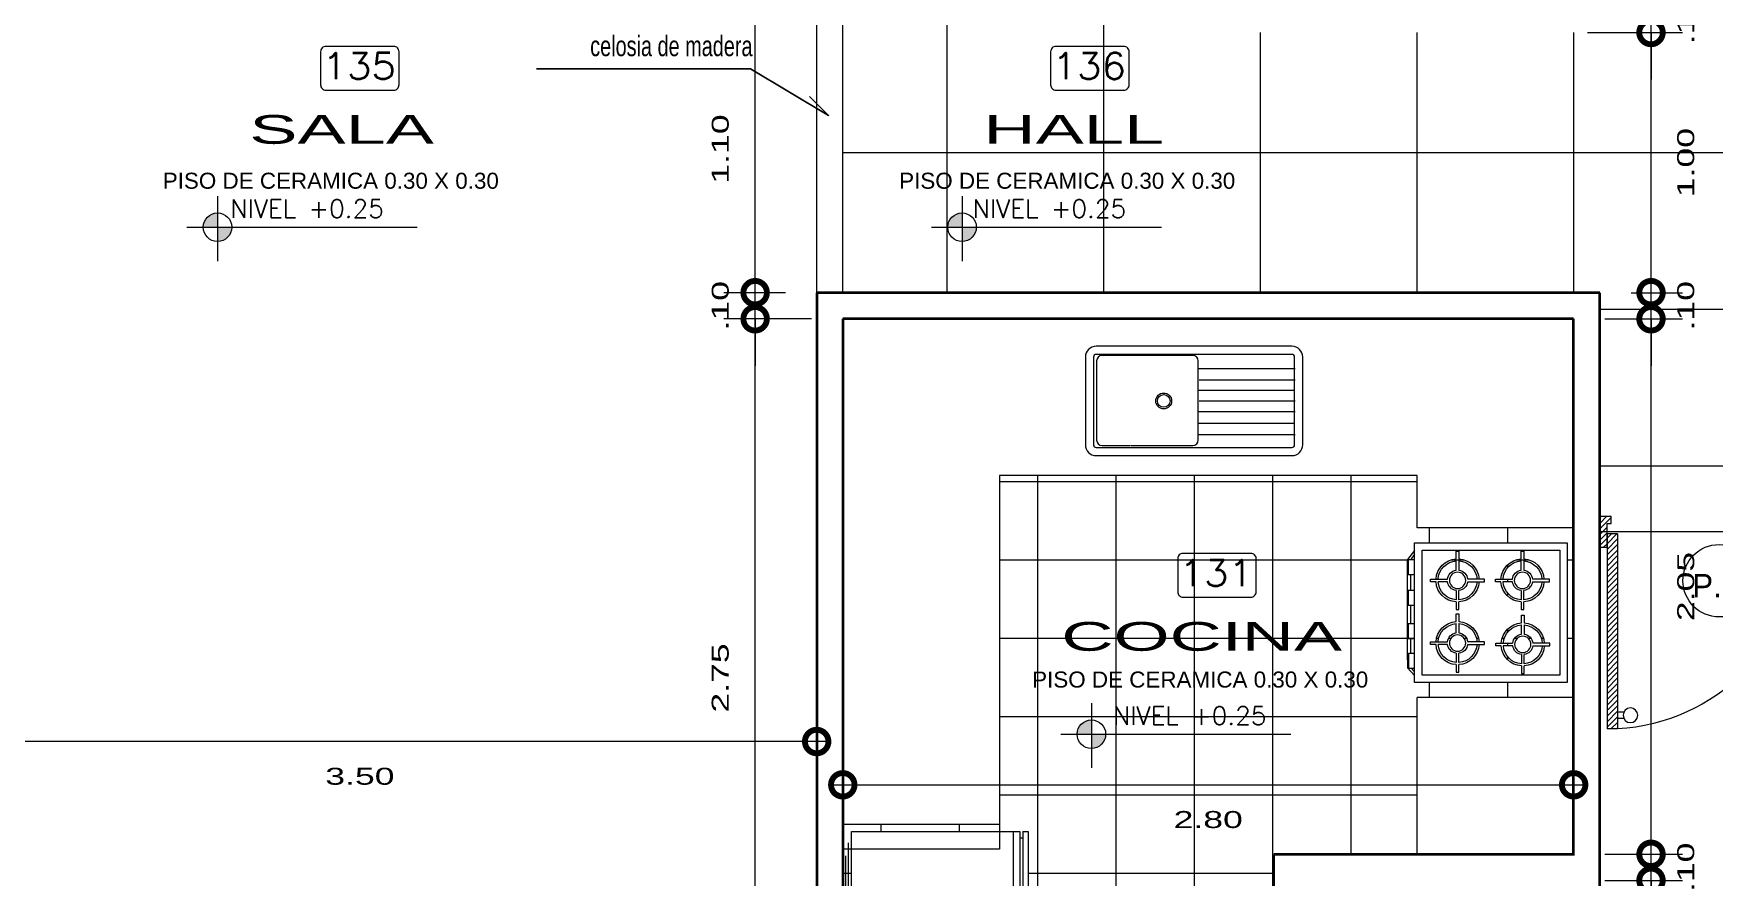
# Model space of a CAD drawing. Header units: inches. Extents: x 155.3 to 248.5, y 20.6 to 88.6.
# Drawn here: x 178.31 to 184.75, y 67.78 to 71.01 of the extents above; entities that cross this region are included whole.
import ezdxf
from ezdxf.enums import TextEntityAlignment as Align

# ---------------------------------------------------------------- set-up
doc = ezdxf.new("R2010")
doc.units = ezdxf.units.IN
doc.header["$MEASUREMENT"] = 0
doc.linetypes.add('CONTINUA', pattern=[0])
for name, color, linetype in [('COTAS', 252, 'Continuous'), ('MOBILIARIO', 252, 'Continuous'), ('MURO', 7, 'Continuous'), ('PUERTAS', 23, 'Continuous'), ('TEXTOS PLANTA', 7, 'Continuous'), ('TEXTURAS', 251, 'Continuous')]:
    doc.layers.add(name, color=color, linetype=linetype)
doc.styles.add('Celso', font='swissel.ttf', dxfattribs={"width": 1.5})
doc.styles.add('ROMANS', font='romans', dxfattribs={"width": 1.1, "height": 1})
doc.styles.get("Standard").update_dxf_attribs({"font": 'arial.ttf'})
doc.dimstyles.new('PLANTA 1-50', dxfattribs={"dimtxt": 0.065, "dimasz": 0.18, "dimexe": 0.12, "dimexo": 0.12, "dimgap": 0.1, "dimtad": 2, "dimzin": 4, "dimdsep": 46, "dimtxsty": 'Celso', "dimblk": 'DOTSMALL', "dimcen": 0.065, "dimdle": 0.05, "dimclrd": 14, "dimclre": 251, "dimclrt": 256, "dimaunit": 1, "dimadec": 4, "dimazin": 1, "dimtfac": 1, "dimtix": 1, "dimtmove": 0, "dimatfit": 3, "dimldrblk": 'DOTSMALL', "dimfxl": 1, "dimlwd": 9, "dimlwe": 9, "dimarcsym": 0})
pattern_1 = [(315, (-96.529859, 5.184583), (-0.013258252, -0.013258252), [])]

# ---------------------------------------------------------------- blocks, each defined once
blk = doc.blocks.new('A$C17647B33')
at = {"color": 252, "lineweight": 0}
for p, q in [((0.0271, 0.535), (0.0271, 0)), ((0.6112, 0.535), (0.0271, 0.535)), ((0.6112, 0), (0.6112, 0.535)), ((0.0271, 0.5083), (0, 0.4783)), ((0, 0.4483), (0, 0.4783)), ((0.0034, 0.4803), (0.0271, 0.4803)), ((0.0034, 0.4241), (0.0034, 0.4803)), ((0.0034, 0.4803), (0.0271, 0.4803)), ((0.0034, 0.4241), (0.0034, 0.4803)), ((0.0271, 0.4945), (0.0143, 0.4803)), ((0.0271, 0.4803), (0.0271, 0.4241)), ((0.0271, 0.4803), (0.0271, 0.4241)), ((0.5829, 0.5067), (0.0554, 0.5067)), ((0.0554, 0.5067), (0.0554, 0.0283)), ((0.1864, 0.4955), (0.1964, 0.4955)), ((0.1864, 0.4665), (0.1864, 0.4955)), ((0.1864, 0.4228), (0.1864, 0.4586)), ((0.1964, 0.4955), (0.1964, 0.4665)), ((0.1964, 0.4586), (0.1964, 0.4229)), ((0.4363, 0.5005), (0.4463, 0.5005)), ((0.4363, 0.4715), (0.4363, 0.5005)), ((0.4363, 0.4279), (0.4363, 0.4636)), ((0.4463, 0.5005), (0.4463, 0.4715)), ((0.4463, 0.4636), (0.4463, 0.4279)), ((0.5829, 0.0283), (0.5829, 0.5067)), ((0, 0.4483), (0, 0.0639)), ((0.0271, 0.4241), (0.0034, 0.4241)), ((0.0271, 0.4241), (0.0034, 0.4241)), ((0.012, 0.4241), (0.012, 0.3665)), ((0.0876, 0.3892), (0.0876, 0.3792)), ((0.109, 0.3892), (0.0876, 0.3892)), ((0.1526, 0.3892), (0.1168, 0.3892)), ((0.2302, 0.3892), (0.266, 0.3892)), ((0.2661, 0.3892), (0.2951, 0.3892)), ((0.2951, 0.3892), (0.2951, 0.3792)), ((0.3376, 0.3942), (0.3376, 0.3842)), ((0.3589, 0.3942), (0.3376, 0.3942)), ((0.4026, 0.3942), (0.3667, 0.3942)), ((0.4802, 0.3942), (0.5159, 0.3942)), ((0.5161, 0.3942), (0.5451, 0.3942)), ((0.5451, 0.3942), (0.5451, 0.3842)), ((0.0021, 0.3665), (0.0259, 0.3665)), ((0.0021, 0.3102), (0.0021, 0.3665)), ((0.0259, 0.3665), (0.0259, 0.3102)), ((0.0876, 0.3792), (0.1166, 0.3792)), ((0.1167, 0.3792), (0.1526, 0.3792)), ((0.1864, 0.3452), (0.1864, 0.3095)), ((0.1964, 0.3095), (0.1964, 0.3452)), ((0.266, 0.3792), (0.2303, 0.3792)), ((0.2951, 0.3792), (0.2661, 0.3792)), ((0.3376, 0.3842), (0.3666, 0.3842)), ((0.3667, 0.3842), (0.4025, 0.3842)), ((0.4363, 0.3502), (0.4363, 0.3145)), ((0.4463, 0.3145), (0.4463, 0.3502)), ((0.5159, 0.3842), (0.4802, 0.3842)), ((0.5451, 0.3842), (0.5161, 0.3842)), ((0.0259, 0.3102), (0.0021, 0.3102)), ((0.012, 0.3102), (0.012, 0.2389)), ((0.1864, 0.3016), (0.1864, 0.2726)), ((0.1864, 0.2726), (0.1964, 0.2726)), ((0.1964, 0.2726), (0.1964, 0.3015)), ((0.4363, 0.3066), (0.4363, 0.2776)), ((0.4363, 0.2776), (0.4463, 0.2776)), ((0.4463, 0.2776), (0.4463, 0.3066)), ((0.0021, 0.2389), (0.0259, 0.2389)), ((0.0021, 0.1827), (0.0021, 0.2389)), ((0.0259, 0.2389), (0.0259, 0.1827)), ((0.1864, 0.2553), (0.1964, 0.2553)), ((0.1864, 0.2264), (0.1864, 0.2553)), ((0.1864, 0.1827), (0.1864, 0.2184)), ((0.1964, 0.2553), (0.1964, 0.2264)), ((0.1964, 0.2184), (0.1964, 0.1827)), ((0.4351, 0.2553), (0.4451, 0.2553)), ((0.4351, 0.2264), (0.4351, 0.2553)), ((0.4351, 0.1827), (0.4351, 0.2184)), ((0.4451, 0.2553), (0.4451, 0.2264)), ((0.4451, 0.2184), (0.4451, 0.1827)), ((0.0259, 0.1827), (0.0021, 0.1827)), ((0.012, 0.1827), (0.012, 0.1214)), ((0.0876, 0.149), (0.0876, 0.139)), ((0.109, 0.149), (0.0876, 0.149)), ((0.0876, 0.139), (0.1166, 0.139)), ((0.1167, 0.139), (0.1526, 0.139)), ((0.1526, 0.149), (0.1168, 0.149)), ((0.2302, 0.149), (0.266, 0.149)), ((0.266, 0.139), (0.2303, 0.139)), ((0.2661, 0.149), (0.2951, 0.149)), ((0.2951, 0.139), (0.2661, 0.139)), ((0.2951, 0.149), (0.2951, 0.139)), ((0.3363, 0.149), (0.3363, 0.139)), ((0.3577, 0.149), (0.3363, 0.149)), ((0.3363, 0.139), (0.3653, 0.139)), ((0.4013, 0.149), (0.3655, 0.149)), ((0.3655, 0.139), (0.4013, 0.139)), ((0.4789, 0.149), (0.5147, 0.149)), ((0.5147, 0.139), (0.479, 0.139)), ((0.5148, 0.149), (0.5438, 0.149)), ((0.5438, 0.139), (0.5148, 0.139)), ((0.5438, 0.149), (0.5438, 0.139)), ((0.0021, 0.1214), (0.0259, 0.1214)), ((0.0021, 0.0651), (0.0021, 0.1214)), ((0.0259, 0.0651), (0.0021, 0.0651)), ((0.012, 0.0651), (0.012, 0.0634)), ((0.0259, 0.1214), (0.0259, 0.0651)), ((0.1864, 0.1051), (0.1864, 0.0693)), ((0.1964, 0.0693), (0.1964, 0.1051)), ((0.4351, 0.1051), (0.4351, 0.0693)), ((0.4451, 0.0693), (0.4451, 0.1051)), ((0.0271, 0.0289), (0, 0.0639)), ((0.0271, 0.0439), (0.012, 0.0634)), ((0.0271, 0), (0.6112, 0)), ((0.0554, 0.0283), (0.5829, 0.0283)), ((0.1864, 0.0614), (0.1864, 0.0324)), ((0.1864, 0.0324), (0.1964, 0.0324)), ((0.1964, 0.0324), (0.1964, 0.0614)), ((0.4351, 0.0614), (0.4351, 0.0324)), ((0.4351, 0.0324), (0.4451, 0.0324)), ((0.4451, 0.0324), (0.4451, 0.0614))]:
    blk.add_line(p, q, dxfattribs=at)
for centre in [(0.1914, 0.384), (0.4414, 0.389), (0.1914, 0.1439), (0.4401, 0.1439)]:
    blk.add_circle(centre, 0.0312, dxfattribs=at)
for centre, radius, start, end in [((0.1914, 0.384), 0.0826, 93.51155, 176.43548), ((0.1914, 0.384), 0.0747, 93.88436, 176.05702), ((0.1914, 0.384), 0.0826, 3.56452, 86.57438), ((0.1914, 0.384), 0.0747, 3.94298, 86.21071), ((0.4414, 0.389), 0.0826, 93.51155, 176.43548), ((0.4414, 0.389), 0.0747, 93.88436, 176.05702), ((0.4414, 0.389), 0.0826, 3.56452, 86.57438), ((0.4414, 0.389), 0.0747, 3.94298, 86.21071), ((0.1914, 0.384), 0.0391, 97.42811, 172.45932), ((0.1914, 0.384), 0.0391, 7.54068, 82.75442), ((0.4414, 0.389), 0.0391, 97.42811, 172.45932), ((0.4414, 0.389), 0.0391, 7.54068, 82.75442), ((0.1914, 0.384), 0.0826, 183.37265, 266.48845), ((0.1914, 0.384), 0.0747, 183.73068, 266.11564), ((0.1914, 0.384), 0.0391, 187.13309, 262.57189), ((0.1914, 0.384), 0.0391, 277.24558, 352.86691), ((0.1914, 0.384), 0.0747, 273.78929, 356.26932), ((0.1914, 0.384), 0.0826, 273.42562, 356.62735), ((0.4414, 0.389), 0.0826, 183.37265, 266.48845), ((0.4414, 0.389), 0.0747, 183.73068, 266.11564), ((0.4414, 0.389), 0.0391, 187.13309, 262.57189), ((0.4414, 0.389), 0.0747, 273.78929, 356.26932), ((0.4414, 0.389), 0.0391, 277.24558, 352.86691), ((0.4414, 0.389), 0.0826, 273.42562, 356.62735), ((0.1914, 0.1439), 0.0826, 93.51155, 176.43548), ((0.1914, 0.1439), 0.0747, 93.88436, 176.05702), ((0.1914, 0.1439), 0.0826, 3.56452, 86.57438), ((0.1914, 0.1439), 0.0747, 3.94298, 86.21071), ((0.4401, 0.1439), 0.0826, 93.51155, 176.43548), ((0.4401, 0.1439), 0.0747, 93.88436, 176.05702), ((0.4401, 0.1439), 0.0826, 3.56452, 86.57438), ((0.4401, 0.1439), 0.0747, 3.94298, 86.21071), ((0.1914, 0.1439), 0.0826, 183.37265, 266.48845), ((0.1914, 0.1439), 0.0747, 183.73068, 266.11564), ((0.1914, 0.1439), 0.0391, 97.42811, 172.45932), ((0.1914, 0.1439), 0.0391, 187.13309, 262.57189), ((0.1914, 0.1439), 0.0391, 7.54068, 82.75442), ((0.1914, 0.1439), 0.0747, 273.78929, 356.26932), ((0.1914, 0.1439), 0.0391, 277.24558, 352.86691), ((0.1914, 0.1439), 0.0826, 273.42562, 356.62735), ((0.4401, 0.1439), 0.0826, 183.37265, 266.48845), ((0.4401, 0.1439), 0.0747, 183.73068, 266.11564), ((0.4401, 0.1439), 0.0391, 97.42811, 172.45932), ((0.4401, 0.1439), 0.0391, 187.13309, 262.57189), ((0.4401, 0.1439), 0.0391, 7.54068, 82.75442), ((0.4401, 0.1439), 0.0747, 273.78929, 356.26932), ((0.4401, 0.1439), 0.0391, 277.24558, 352.86691), ((0.4401, 0.1439), 0.0826, 273.42562, 356.62735)]:
    blk.add_arc(centre, radius, start, end, dxfattribs=at)
blk = doc.blocks.new('A$C67106901')
at = {"color": 252, "lineweight": 0}
for p, q in [((0.0219, 0), (0.0219, 0.7874)), ((0.0219, 0.7874), (0.0419, 0.7874)), ((0.0419, 0), (0.0419, 0.7874)), ((0.0528, 0.7874), (0.6981, 0.7874)), ((0.0528, 0), (0.0528, 0.7874)), ((0.0791, 0), (0.0791, 0.7874)), ((0.6981, 0.7874), (0.6981, 0)), ((0, 0.7594), (0, 0.5799)), ((0.0219, 0.7594), (0, 0.7594)), ((0.0419, 0.7624), (0.0528, 0.7624)), ((0.7093, 0.7437), (0.7093, 0.0437)), ((0.7204, 0.6937), (0.7204, 0.0937)), ((0.0419, 0), (0.0219, 0)), ((0.0528, 0.025), (0.0419, 0.025)), ((0.6981, 0), (0.0528, 0))]:
    blk.add_line(p, q, dxfattribs=at)
blk = doc.blocks.new('A$C31FD5974')
at = {"color": 8, "linetype": 'ByBlock', "lineweight": 0}
for p, q in [((0.7914, 0.4186), (0.0416, 0.4186)), ((0.7914, 0.3873), (0.0416, 0.3873)), ((0, 0.3769), (0, 0.0416)), ((0.0312, 0.3769), (0.0312, 0.0416)), ((0.0433, 0.3623), (0.0433, 0.0594)), ((0.4119, 0.3831), (0.0641, 0.3831)), ((0.4327, 0.0594), (0.4327, 0.3623)), ((0.8033, 0.3316), (0.4327, 0.3316)), ((0.8018, 0.0416), (0.8018, 0.3769)), ((0.833, 0.0416), (0.833, 0.3769)), ((0.4355, 0.2897), (0.8033, 0.2897)), ((0.4327, 0.2511), (0.8006, 0.2511)), ((0.4355, 0.2093), (0.8033, 0.2093)), ((0.8033, 0.1674), (0.4327, 0.1674)), ((0.8006, 0.1224), (0.4327, 0.1224)), ((0.4327, 0.0805), (0.8033, 0.0805)), ((0.0416, 0.0312), (0.2813, 0.0312)), ((0.0641, 0.0386), (0.1731, 0.0386)), ((0.1758, 0.0386), (0.4119, 0.0386)), ((0.2813, 0.0312), (0.7914, 0.0312)), ((0.0416, 0), (0.2813, 0)), ((0.2813, 0), (0.7914, 0))]:
    blk.add_line(p, q, dxfattribs=at)
blk.add_circle((0.3002, 0.2093), 0.0304, dxfattribs=at)
at = {"color": 8, "lineweight": 0}
blk.add_circle((0.3002, 0.2093), 0.0244, dxfattribs=at)
at = {"color": 8, "linetype": 'ByBlock', "lineweight": 0}
for centre, radius, start, end in [((0.0416, 0.3769), 0.0416, 90, 180), ((0.0416, 0.3769), 0.0104, 90, 180), ((0.7914, 0.3769), 0.0416, 0, 90), ((0.7914, 0.3769), 0.0104, 360, 90), ((0.0641, 0.3623), 0.0208, 90, 180), ((0.4119, 0.3623), 0.0208, 0, 90), ((0.0416, 0.0416), 0.0416, 180, 270), ((0.0416, 0.0416), 0.0104, 180, 270), ((0.0641, 0.0594), 0.0208, 180, 270), ((0.4119, 0.0594), 0.0208, 270, 360), ((0.7914, 0.0416), 0.0416, 270, 0), ((0.7914, 0.0416), 0.0104, 270, 0)]:
    blk.add_arc(centre, radius, start, end, dxfattribs=at)
blk = doc.blocks.new('A$C2D8C4AFF')
at = {"lineweight": 0}
h = blk.add_hatch(dxfattribs=at)
h.set_pattern_fill('ANSI31', color=8, scale=0.15, angle=17, style=0)
h.set_pattern_definition(pattern_1)
h.paths.add_polyline_path([(0.035, 0.865), (0, 0.865), (0, 1.015), (0.055, 1.015), (0.055, 0.98), (0.035, 0.98)])
h = blk.add_hatch(dxfattribs=at)
h.set_pattern_fill('ANSI31', color=8, scale=0.15, angle=17, style=0)
h.set_pattern_definition(pattern_1)
h.paths.add_polyline_path([(1, 0.865), (0.965, 0.865), (0.965, 0.93), (0.965, 0.98), (0.945, 0.98), (0.945, 1.015), (1, 1.015)])
h = blk.add_hatch(dxfattribs=at)
h.set_pattern_fill('ANSI31', color=8, scale=0.15, angle=17, style=0)
h.set_pattern_definition(pattern_1)
h.paths.add_polyline_path([(0.965, 0), (0.915, 0), (0.915, 0.93), (0.965, 0.93)])
at = {"color": 32, "lineweight": 0}
for p, q in [((0, 0.865), (0, 1.015)), ((0.055, 1.015), (0, 1.015)), ((0.035, 0.865), (0.035, 0.98)), ((0.055, 0.98), (0.035, 0.98)), ((0.055, 0.98), (0.055, 1.015)), ((1, 1.015), (0.945, 1.015)), ((0.945, 0.98), (0.945, 1.015)), ((0.965, 0.98), (0.945, 0.98)), ((0.965, 0.865), (0.965, 0.98)), ((1, 0.865), (1, 1.015)), ((0.915, 0.93), (0.965, 0.93)), ((0.915, 0.93), (0.915, 0)), ((0.965, 0.93), (0.965, 0)), ((0, 0.865), (0.035, 0.865)), ((0.965, 0.865), (1, 0.865)), ((0.915, 0), (0.965, 0))]:
    blk.add_line(p, q, dxfattribs=at)
at = {"lineweight": 0}
for p, q in [((0.885, 0.08), (0.915, 0.08)), ((0.885, 0.05), (0.915, 0.05))]:
    blk.add_line(p, q, dxfattribs=at)
blk.add_circle((0.8534, 0.065), 0.035, dxfattribs=at)
blk.add_arc((0.9698, 0.9359), 0.9375, 184.33543, 266.64957, dxfattribs=at)
blk = doc.blocks.new('_DotSmall')
at = {"color": 0, "linetype": 'ByBlock', "lineweight": 0, "const_width": 0.5}
blk.add_lwpolyline([(-0.0625, 0, 1), (0.0625, 0, 1)], format="xyb", close=True, dxfattribs=at)
blk = doc.blocks.new('*D282')
at = {"layer": 'COTAS', "color": 14, "linetype": 'CONTINUA', "lineweight": 9, "transparency": 16777216}
blk.add_line((181.0726, 67.123), (181.0726, 69.973), dxfattribs=at)
at = {"layer": 'COTAS', "color": 251, "linetype": 'Continuous', "lineweight": 9, "transparency": 16777216}
blk.add_line((181.2884, 69.923), (180.9526, 69.923), dxfattribs=at)
at = {"layer": 'COTAS', "color": 251, "linetype": 'CONTINUA', "lineweight": 9, "transparency": 16777216}
blk.add_line((181.1884, 67.173), (180.9526, 67.173), dxfattribs=at)
at = {"layer": 'Defpoints', "color": 0, "lineweight": 0, "transparency": 16777216}
for p in [(181.0726, 69.923), (181.4084, 69.923), (181.3084, 67.173)]:
    blk.add_point(p, dxfattribs=at)
at = {"layer": 'COTAS', "color": 14, "lineweight": 9, "transparency": 16777216, "xscale": 0.18, "yscale": 0.18, "zscale": 0.18}
for p, rotation in [((181.0726, 69.923), 90), ((181.0726, 67.173), 270)]:
    blk.add_blockref('_DotSmall', p, dxfattribs=dict(at, rotation=rotation))
at = {"layer": 'COTAS', "lineweight": 0, "transparency": 16777216, "insert": (180.9392, 68.548), "char_height": 0.065, "attachment_point": 5, "rotation": 90, "style": 'Celso'}
blk.add_mtext('2.75', dxfattribs=at)
blk = doc.blocks.new('*D283')
at = {"layer": 'COTAS', "color": 14, "linetype": 'CONTINUA', "lineweight": 9, "transparency": 16777216}
for p, q in [((181.0726, 70.023), (181.0726, 70.203)), ((181.0726, 69.923), (181.0726, 70.023)), ((181.0726, 69.923), (181.0726, 69.743))]:
    blk.add_line(p, q, dxfattribs=at)
at = {"layer": 'COTAS', "color": 251, "linetype": 'Continuous', "lineweight": 9, "transparency": 16777216}
blk.add_line((181.1884, 70.023), (180.9526, 70.023), dxfattribs=at)
at = {"layer": 'COTAS', "color": 251, "linetype": 'CONTINUA', "lineweight": 9, "transparency": 16777216}
blk.add_line((181.2884, 69.923), (180.9526, 69.923), dxfattribs=at)
at = {"layer": 'Defpoints', "color": 0, "lineweight": 0, "transparency": 16777216}
for p in [(181.0726, 70.023), (181.3084, 70.023), (181.4084, 69.923)]:
    blk.add_point(p, dxfattribs=at)
at = {"layer": 'COTAS', "color": 14, "lineweight": 9, "transparency": 16777216, "xscale": 0.18, "yscale": 0.18, "zscale": 0.18}
for p, rotation in [((181.0726, 70.023), 270), ((181.0726, 69.923), 90)]:
    blk.add_blockref('_DotSmall', p, dxfattribs=dict(at, rotation=rotation))
at = {"layer": 'COTAS', "lineweight": 0, "transparency": 16777216, "insert": (180.9393, 69.973), "char_height": 0.065, "attachment_point": 5, "rotation": 90, "style": 'Celso'}
blk.add_mtext('.10', dxfattribs=at)
blk = doc.blocks.new('*D284')
at = {"layer": 'COTAS', "color": 14, "linetype": 'CONTINUA', "lineweight": 9, "transparency": 16777216}
blk.add_line((181.0726, 69.973), (181.0726, 71.173), dxfattribs=at)
at = {"layer": 'COTAS', "color": 251, "linetype": 'Continuous', "lineweight": 9, "transparency": 16777216}
blk.add_line((181.1884, 71.123), (180.9526, 71.123), dxfattribs=at)
at = {"layer": 'COTAS', "color": 251, "linetype": 'CONTINUA', "lineweight": 9, "transparency": 16777216}
blk.add_line((181.1884, 70.023), (180.9526, 70.023), dxfattribs=at)
at = {"layer": 'Defpoints', "color": 0, "lineweight": 0, "transparency": 16777216}
for p in [(181.0726, 71.123), (181.3084, 71.123), (181.3084, 70.023)]:
    blk.add_point(p, dxfattribs=at)
at = {"layer": 'COTAS', "color": 14, "lineweight": 9, "transparency": 16777216, "xscale": 0.18, "yscale": 0.18, "zscale": 0.18}
for p, rotation in [((181.0726, 71.123), 90), ((181.0726, 70.023), 270)]:
    blk.add_blockref('_DotSmall', p, dxfattribs=dict(at, rotation=rotation))
at = {"layer": 'COTAS', "lineweight": 0, "transparency": 16777216, "insert": (180.9393, 70.573), "char_height": 0.065, "attachment_point": 5, "rotation": 90, "style": 'Celso'}
blk.add_mtext('1.10', dxfattribs=at)
blk = doc.blocks.new('*D297')
at = {"layer": 'COTAS', "color": 251, "linetype": 'Continuous', "lineweight": 9, "transparency": 16777216}
blk.add_line((177.8084, 68.478), (177.8084, 68.1846), dxfattribs=at)
at = {"layer": 'COTAS', "color": 251, "linetype": 'CONTINUA', "lineweight": 9, "transparency": 16777216}
blk.add_line((181.3084, 68.478), (181.3084, 68.1846), dxfattribs=at)
at = {"layer": 'COTAS', "color": 14, "linetype": 'CONTINUA', "lineweight": 9, "transparency": 16777216}
blk.add_line((181.3584, 68.3046), (177.7584, 68.3046), dxfattribs=at)
at = {"layer": 'Defpoints', "color": 0, "lineweight": 0, "transparency": 16777216}
for p in [(177.8084, 68.598), (181.3084, 68.598), (177.8084, 68.3046)]:
    blk.add_point(p, dxfattribs=at)
at = {"layer": 'COTAS', "color": 14, "lineweight": 9, "transparency": 16777216, "xscale": 0.18, "yscale": 0.18, "zscale": 0.18, "rotation": 180}
blk.add_blockref('_DotSmall', (177.8084, 68.3046), dxfattribs=at)
at = {"layer": 'COTAS', "color": 14, "lineweight": 9, "transparency": 16777216, "xscale": 0.18, "yscale": 0.18, "zscale": 0.18}
blk.add_blockref('_DotSmall', (181.3084, 68.3046), dxfattribs=at)
at = {"layer": 'COTAS', "lineweight": 0, "transparency": 16777216, "insert": (179.5584, 68.1713), "char_height": 0.065, "attachment_point": 5, "style": 'Celso'}
blk.add_mtext('3.50', dxfattribs=at)
blk = doc.blocks.new('*D298')
at = {"layer": 'COTAS', "color": 251, "linetype": 'CONTINUA', "lineweight": 9, "transparency": 16777216}
blk.add_line((181.4084, 68.428), (181.4084, 68.019), dxfattribs=at)
at = {"layer": 'COTAS', "color": 251, "linetype": 'Continuous', "lineweight": 9, "transparency": 16777216}
blk.add_line((184.2084, 68.428), (184.2084, 68.019), dxfattribs=at)
at = {"layer": 'COTAS', "color": 14, "linetype": 'CONTINUA', "lineweight": 9, "transparency": 16777216}
blk.add_line((181.3584, 68.139), (184.2584, 68.139), dxfattribs=at)
at = {"layer": 'Defpoints', "color": 0, "lineweight": 0, "transparency": 16777216}
for p in [(181.4084, 68.548), (184.2084, 68.548), (184.2084, 68.139)]:
    blk.add_point(p, dxfattribs=at)
at = {"layer": 'COTAS', "color": 14, "lineweight": 9, "transparency": 16777216, "xscale": 0.18, "yscale": 0.18, "zscale": 0.18, "rotation": 180}
blk.add_blockref('_DotSmall', (181.4084, 68.139), dxfattribs=at)
at = {"layer": 'COTAS', "color": 14, "lineweight": 9, "transparency": 16777216, "xscale": 0.18, "yscale": 0.18, "zscale": 0.18}
blk.add_blockref('_DotSmall', (184.2084, 68.139), dxfattribs=at)
at = {"layer": 'COTAS', "lineweight": 0, "transparency": 16777216, "insert": (182.8084, 68.0056), "char_height": 0.065, "attachment_point": 5, "style": 'Celso'}
blk.add_mtext('2.80', dxfattribs=at)
blk = doc.blocks.new('*D330')
at = {"layer": 'COTAS', "color": 14, "linetype": 'CONTINUA', "lineweight": 9, "transparency": 16777216}
blk.add_line((184.5048, 67.1245), (184.5048, 67.823), dxfattribs=at)
at = {"layer": 'COTAS', "color": 251, "linetype": 'Continuous', "lineweight": 9, "transparency": 16777216}
blk.add_line((184.3284, 67.773), (184.6248, 67.773), dxfattribs=at)
at = {"layer": 'COTAS', "color": 251, "linetype": 'CONTINUA', "lineweight": 9, "transparency": 16777216}
blk.add_line((184.3284, 67.1745), (184.6248, 67.1745), dxfattribs=at)
at = {"layer": 'Defpoints', "color": 0, "lineweight": 0, "transparency": 16777216}
for p in [(184.2084, 67.773), (184.5048, 67.773), (184.2084, 67.1745)]:
    blk.add_point(p, dxfattribs=at)
at = {"layer": 'COTAS', "color": 14, "lineweight": 9, "transparency": 16777216, "xscale": 0.18, "yscale": 0.18, "zscale": 0.18}
for p, rotation in [((184.5048, 67.773), 90), ((184.5048, 67.1745), 270)]:
    blk.add_blockref('_DotSmall', p, dxfattribs=dict(at, rotation=rotation))
at = {"layer": 'COTAS', "lineweight": 0, "transparency": 16777216, "insert": (184.6381, 67.4737), "char_height": 0.065, "attachment_point": 5, "rotation": 90, "style": 'Celso'}
blk.add_mtext('.60', dxfattribs=at)
blk = doc.blocks.new('*D331')
at = {"layer": 'COTAS', "color": 14, "linetype": 'CONTINUA', "lineweight": 9, "transparency": 16777216}
for p, q in [((184.5048, 67.873), (184.5048, 68.053)), ((184.5048, 67.773), (184.5048, 67.873)), ((184.5048, 67.773), (184.5048, 67.593))]:
    blk.add_line(p, q, dxfattribs=at)
at = {"layer": 'COTAS', "color": 251, "linetype": 'Continuous', "lineweight": 9, "transparency": 16777216}
blk.add_line((184.3284, 67.873), (184.6248, 67.873), dxfattribs=at)
at = {"layer": 'COTAS', "color": 251, "linetype": 'CONTINUA', "lineweight": 9, "transparency": 16777216}
blk.add_line((184.3284, 67.773), (184.6248, 67.773), dxfattribs=at)
at = {"layer": 'Defpoints', "color": 0, "lineweight": 0, "transparency": 16777216}
for p in [(184.2084, 67.873), (184.5048, 67.873), (184.2084, 67.773)]:
    blk.add_point(p, dxfattribs=at)
at = {"layer": 'COTAS', "color": 14, "lineweight": 9, "transparency": 16777216, "xscale": 0.18, "yscale": 0.18, "zscale": 0.18}
for p, rotation in [((184.5048, 67.873), 270), ((184.5048, 67.773), 90)]:
    blk.add_blockref('_DotSmall', p, dxfattribs=dict(at, rotation=rotation))
at = {"layer": 'COTAS', "lineweight": 0, "transparency": 16777216, "insert": (184.6381, 67.823), "char_height": 0.065, "attachment_point": 5, "rotation": 90, "style": 'Celso'}
blk.add_mtext('.10', dxfattribs=at)
blk = doc.blocks.new('*D332')
at = {"layer": 'COTAS', "color": 14, "linetype": 'CONTINUA', "lineweight": 9, "transparency": 16777216}
blk.add_line((184.5048, 67.823), (184.5048, 69.973), dxfattribs=at)
at = {"layer": 'COTAS', "color": 251, "linetype": 'Continuous', "lineweight": 9, "transparency": 16777216}
blk.add_line((184.3284, 69.923), (184.6248, 69.923), dxfattribs=at)
at = {"layer": 'COTAS', "color": 251, "linetype": 'CONTINUA', "lineweight": 9, "transparency": 16777216}
blk.add_line((184.3284, 67.873), (184.6248, 67.873), dxfattribs=at)
at = {"layer": 'Defpoints', "color": 0, "lineweight": 0, "transparency": 16777216}
for p in [(184.2084, 69.923), (184.5048, 69.923), (184.2084, 67.873)]:
    blk.add_point(p, dxfattribs=at)
at = {"layer": 'COTAS', "color": 14, "lineweight": 9, "transparency": 16777216, "xscale": 0.18, "yscale": 0.18, "zscale": 0.18}
for p, rotation in [((184.5048, 69.923), 90), ((184.5048, 67.873), 270)]:
    blk.add_blockref('_DotSmall', p, dxfattribs=dict(at, rotation=rotation))
at = {"layer": 'COTAS', "lineweight": 0, "transparency": 16777216, "insert": (184.6382, 68.898), "char_height": 0.065, "attachment_point": 5, "rotation": 90, "style": 'Celso'}
blk.add_mtext('2.05', dxfattribs=at)
blk = doc.blocks.new('*D333')
at = {"layer": 'COTAS', "color": 14, "linetype": 'CONTINUA', "lineweight": 9, "transparency": 16777216}
for p, q in [((184.5048, 70.023), (184.5048, 70.203)), ((184.5048, 69.923), (184.5048, 70.023)), ((184.5048, 69.923), (184.5048, 69.743))]:
    blk.add_line(p, q, dxfattribs=at)
at = {"layer": 'COTAS', "color": 251, "linetype": 'Continuous', "lineweight": 9, "transparency": 16777216}
blk.add_line((184.4284, 70.023), (184.6248, 70.023), dxfattribs=at)
at = {"layer": 'COTAS', "color": 251, "linetype": 'CONTINUA', "lineweight": 9, "transparency": 16777216}
blk.add_line((184.3284, 69.923), (184.6248, 69.923), dxfattribs=at)
at = {"layer": 'Defpoints', "color": 0, "lineweight": 0, "transparency": 16777216}
for p in [(184.3084, 70.023), (184.5048, 70.023), (184.2084, 69.923)]:
    blk.add_point(p, dxfattribs=at)
at = {"layer": 'COTAS', "color": 14, "lineweight": 9, "transparency": 16777216, "xscale": 0.18, "yscale": 0.18, "zscale": 0.18}
for p, rotation in [((184.5048, 70.023), 270), ((184.5048, 69.923), 90)]:
    blk.add_blockref('_DotSmall', p, dxfattribs=dict(at, rotation=rotation))
at = {"layer": 'COTAS', "lineweight": 0, "transparency": 16777216, "insert": (184.6381, 69.973), "char_height": 0.065, "attachment_point": 5, "rotation": 90, "style": 'Celso'}
blk.add_mtext('.10', dxfattribs=at)
blk = doc.blocks.new('*D334')
at = {"layer": 'COTAS', "color": 14, "linetype": 'CONTINUA', "lineweight": 9, "transparency": 16777216}
blk.add_line((184.5048, 69.973), (184.5048, 71.0689), dxfattribs=at)
at = {"layer": 'COTAS', "color": 251, "linetype": 'Continuous', "lineweight": 9, "transparency": 16777216}
blk.add_line((184.2613, 71.0189), (184.6248, 71.0189), dxfattribs=at)
at = {"layer": 'COTAS', "color": 251, "linetype": 'CONTINUA', "lineweight": 9, "transparency": 16777216}
blk.add_line((184.4284, 70.023), (184.6248, 70.023), dxfattribs=at)
at = {"layer": 'Defpoints', "color": 0, "lineweight": 0, "transparency": 16777216}
for p in [(184.1413, 71.0189), (184.5048, 71.0189), (184.3084, 70.023)]:
    blk.add_point(p, dxfattribs=at)
at = {"layer": 'COTAS', "color": 14, "lineweight": 9, "transparency": 16777216, "xscale": 0.18, "yscale": 0.18, "zscale": 0.18}
for p, rotation in [((184.5048, 71.0189), 90), ((184.5048, 70.023), 270)]:
    blk.add_blockref('_DotSmall', p, dxfattribs=dict(at, rotation=rotation))
at = {"layer": 'COTAS', "lineweight": 0, "transparency": 16777216, "insert": (184.6381, 70.5209), "char_height": 0.065, "attachment_point": 5, "rotation": 90, "style": 'Celso'}
blk.add_mtext('1.00', dxfattribs=at)
blk = doc.blocks.new('*D335')
at = {"layer": 'COTAS', "color": 14, "linetype": 'CONTINUA', "lineweight": 9, "transparency": 16777216}
for p, q in [((184.5048, 71.1189), (184.5048, 71.2989)), ((184.5048, 71.0189), (184.5048, 71.1189)), ((184.5048, 71.0189), (184.5048, 70.8389))]:
    blk.add_line(p, q, dxfattribs=at)
at = {"layer": 'COTAS', "color": 251, "linetype": 'Continuous', "lineweight": 9, "transparency": 16777216}
blk.add_line((184.2684, 71.1189), (184.6248, 71.1189), dxfattribs=at)
at = {"layer": 'COTAS', "color": 251, "linetype": 'CONTINUA', "lineweight": 9, "transparency": 16777216}
blk.add_line((184.2613, 71.0189), (184.6248, 71.0189), dxfattribs=at)
at = {"layer": 'Defpoints', "color": 0, "lineweight": 0, "transparency": 16777216}
for p in [(184.1484, 71.1189), (184.5048, 71.1189), (184.1413, 71.0189)]:
    blk.add_point(p, dxfattribs=at)
at = {"layer": 'COTAS', "color": 14, "lineweight": 9, "transparency": 16777216, "xscale": 0.18, "yscale": 0.18, "zscale": 0.18}
for p, rotation in [((184.5048, 71.1189), 270), ((184.5048, 71.0189), 90)]:
    blk.add_blockref('_DotSmall', p, dxfattribs=dict(at, rotation=rotation))
at = {"layer": 'COTAS', "lineweight": 0, "transparency": 16777216, "insert": (184.6381, 71.0689), "char_height": 0.065, "attachment_point": 5, "rotation": 90, "style": 'Celso'}
blk.add_mtext('.10', dxfattribs=at)

msp = doc.modelspace()

# ---------------------------------------------------------------- hatches: boundary and pattern name
at = {"layer": 'TEXTOS PLANTA', "lineweight": 9}
h = msp.add_hatch(color=7, dxfattribs=at)
h.paths.add_polyline_path([(178.9584, 70.2736), (179.013, 70.2736), (179.013, 70.3282, 0.414214)])
h.paths.add_polyline_path([(179.013, 70.2736), (179.013, 70.2189, 0.414214), (179.0677, 70.2736)])
h = msp.add_hatch(color=7, dxfattribs=at)
h.paths.add_polyline_path([(181.8108, 70.2736), (181.8654, 70.2736), (181.8654, 70.3282, 0.414214)])
h.paths.add_polyline_path([(181.8654, 70.2736), (181.8654, 70.2189, 0.414214), (181.92, 70.2736)])
h = msp.add_hatch(color=7, dxfattribs=at)
h.paths.add_polyline_path([(182.3062, 68.3327), (182.3608, 68.3327), (182.3608, 68.3873, 0.414214)])
h.paths.add_polyline_path([(182.3608, 68.3327), (182.3608, 68.2781, 0.414214), (182.4155, 68.3327)])
at = {"layer": 'TEXTURAS', "lineweight": 0}
h = msp.add_hatch(dxfattribs=at)
h.set_pattern_fill('_USER', color=251, scale=0.6, angle=90, style=0, double=1, pattern_type=0)
h.set_pattern_definition([(90, (348.0085, -0.8402), (0.6, 4e-17), []), (7e-15, (348.0085, -0.8402), (7e-17, -0.6), [])])
h.paths.add_polyline_path([(181.4084, 71.123), (181.3084, 71.123), (181.3084, 72.0189), (181.4084, 72.0189), (181.4414, 72.0239), (181.4414, 72.0449), (181.4294, 72.0449), (181.4294, 72.0689), (181.9874, 72.0689), (181.9874, 72.0449), (181.9754, 72.0449), (181.9754, 72.0239), (182.0084, 72.0239), (182.0084, 72.0189), (182.9084, 72.0189), (182.9084, 71.0189), (184.5111, 71.0189), (184.5111, 71.0239), (184.5441, 71.0239), (184.5441, 71.0449), (184.5321, 71.0449), (184.5321, 71.0689), (185.0901, 71.0689), (185.0901, 71.0449), (185.0781, 71.0449), (185.0781, 71.0239), (185.1111, 71.0239), (185.1111, 69.9676), (185.1113, 69.9236), (185.1393, 69.9236), (185.1393, 69.9396), (185.1713, 69.9396), (185.1713, 69.1956), (185.1393, 69.1956), (185.1393, 69.2116), (185.1113, 69.2116), (185.1113, 69.1676), (185.0669, 69.1676), (185.0669, 69.1395), (185.083, 69.1395), (185.083, 69.1074), (184.3365, 69.1074), (184.3365, 69.1395), (184.3525, 69.1395), (184.3525, 69.1676), (184.3084, 69.1676), (184.3084, 70.023), (181.4084, 70.023)])
h = msp.add_hatch(dxfattribs=at)
h.set_pattern_fill('_USER', color=251, scale=0.3, angle=90, style=0, double=1, pattern_type=0)
h.set_pattern_definition([(90, (346.25563, 0), (0.3, 2e-17), []), (7e-15, (346.25563, 0), (4e-17, -0.3), [])])
edge = h.paths.add_edge_path()
edge.add_line((181.4084, 67.9867), (182.0084, 67.9867))
edge.add_line((182.0084, 67.9867), (182.0084, 69.323))
edge.add_line((182.0084, 69.323), (183.6084, 69.323))
edge.add_line((183.6084, 69.323), (183.6084, 69.123))
edge.add_line((183.6084, 69.123), (184.2084, 69.123))
edge.add_line((184.2084, 69.123), (184.2084, 68.473))
edge.add_line((184.2084, 68.473), (183.6084, 68.473))
edge.add_line((183.6084, 68.473), (183.6084, 67.873))
edge.add_line((183.6084, 67.873), (183.0597, 67.873))
edge.add_line((183.0597, 67.873), (183.0597, 66.373))
edge.add_line((183.0597, 66.373), (182.2084, 66.373))
edge.add_line((182.2084, 66.373), (182.2084, 66.323))
edge.add_line((182.2084, 66.323), (181.4084, 66.323))
edge.add_line((181.4084, 66.323), (181.4084, 66.373))
edge.add_line((181.4084, 66.373), (181.4184, 66.373))
edge.add_line((181.4184, 66.373), (181.4184, 66.4035))
edge.add_ellipse((181.3578, 67.1467), major_axis=(0.5274, 0.5274), ratio=1, start_angle=225.04668, end_angle=266.64957)
edge.add_line((181.8535, 66.5894), (181.8816, 66.6175))
edge.add_line((181.8816, 66.6175), (181.3584, 67.1407))
edge.add_line((181.3584, 67.1407), (181.3584, 67.1451))
edge.add_line((181.3584, 67.1451), (181.3902, 67.1451))
edge.add_line((181.3902, 67.1451), (181.3902, 67.1292))
edge.add_line((181.3902, 67.1292), (181.4184, 67.1292))
edge.add_line((181.4184, 67.1292), (181.4184, 67.173))
edge.add_line((181.4184, 67.173), (181.4084, 67.173))
edge.add_line((181.4084, 67.173), (181.4084, 67.9867))
h.paths.add_polyline_path([(182.1181, 67.9604), (182.0981, 67.9604), (182.0981, 67.9354), (182.0872, 67.9354), (182.0872, 67.9604), (181.4419, 67.9604), (181.4419, 67.173), (182.0872, 67.173), (182.0872, 67.198), (182.0981, 67.198), (182.0981, 67.173), (182.1181, 67.173)], flags=16)
h.paths.add_polyline_path([(183.5993, 68.5305), (184.1834, 68.5305), (184.1834, 69.0655), (183.5993, 69.0655), (183.5993, 69.0366), (183.5713, 69.0004), (183.5722, 69.0004), (183.5722, 68.6172), (183.5722, 68.5872), (183.5993, 68.5572)], flags=16)
h.paths.add_polyline_path([(183.5756, 68.5851), (183.5993, 68.5851), (183.5993, 68.6414), (183.5842, 68.6414), (183.5842, 68.6989), (183.5981, 68.6989), (183.5981, 68.7552), (183.5842, 68.7552), (183.5842, 68.8265), (183.5981, 68.8265), (183.5981, 68.8828), (183.5743, 68.8828), (183.5743, 68.8265), (183.5842, 68.8265), (183.5842, 68.7552), (183.5743, 68.7552), (183.5743, 68.6989), (183.5842, 68.6989), (183.5842, 68.6414), (183.5756, 68.6414)], flags=0)
h.paths.add_polyline_path([(183.5756, 68.5851), (183.5993, 68.5851), (183.5993, 68.6414), (183.5756, 68.6414)], flags=0)
h.paths.add_polyline_path([(183.6598, 68.6763), (183.6812, 68.6763, 0.378487), (183.7586, 68.599), (183.7586, 68.57), (183.7686, 68.57), (183.7686, 68.5989, 0.378915), (183.8461, 68.6763), (183.8673, 68.6763), (183.8673, 68.6863), (183.8461, 68.6863, 0.379873), (183.7686, 68.7639), (183.7686, 68.7929), (183.7586, 68.7929), (183.7586, 68.7639, 0.379444), (183.6811, 68.6863), (183.6598, 68.6863)], flags=0)
h.paths.add_polyline_path([(183.7586, 68.6069), (183.7586, 68.6426, -0.339606), (183.7248, 68.6763), (183.6891, 68.6763, 0.374744)], flags=0)
h.paths.add_polyline_path([(183.7248, 68.6863, -0.341591), (183.7586, 68.7203), (183.7586, 68.756, 0.3758), (183.6891, 68.6863)], flags=0)
h.paths.add_polyline_path([(183.7686, 68.6069, 0.375217), (183.8382, 68.6763), (183.8024, 68.6763, -0.340495), (183.7686, 68.6426)], flags=0)
h.paths.add_polyline_path([(183.7949, 68.6814, 1), (183.7324, 68.6814, 1)], flags=0)
h.paths.add_polyline_path([(183.7686, 68.7203, -0.342481), (183.8025, 68.6863), (183.8382, 68.6863, 0.376274), (183.7686, 68.756)], flags=0)
h.paths.add_polyline_path([(183.7586, 68.8391), (183.7586, 68.8101), (183.7686, 68.8101), (183.7686, 68.8391, 0.378915), (183.8461, 68.9164), (183.8673, 68.9164), (183.8673, 68.9264), (183.8461, 68.9264, 0.379873), (183.7686, 69.0041), (183.7686, 69.033), (183.7586, 69.033), (183.7586, 69.004, 0.379444), (183.6811, 68.9264), (183.6598, 68.9264), (183.6598, 68.9164), (183.6812, 68.9164, 0.378487)], flags=0)
h.paths.add_polyline_path([(183.7586, 68.847), (183.7586, 68.8828, -0.339606), (183.7248, 68.9164), (183.6891, 68.9164, 0.374744)], flags=0)
h.paths.add_polyline_path([(183.7248, 68.9264, -0.341591), (183.7586, 68.9604), (183.7586, 68.9961, 0.3758), (183.6891, 68.9264)], flags=0)
h.paths.add_polyline_path([(183.7686, 68.847, 0.375217), (183.8382, 68.9164), (183.8024, 68.9164, -0.340495), (183.7686, 68.8827)], flags=0)
h.paths.add_polyline_path([(183.9098, 68.6713), (183.9311, 68.6713, 0.378487), (184.0085, 68.594), (184.0085, 68.565), (184.0185, 68.565), (184.0185, 68.5939, 0.378915), (184.0961, 68.6713), (184.1173, 68.6713), (184.1173, 68.6813), (184.0961, 68.6813, 0.379873), (184.0185, 68.7589), (184.0185, 68.7879), (184.0085, 68.7879), (184.0085, 68.7589, 0.379444), (183.9311, 68.6813), (183.9098, 68.6813)], flags=0)
h.paths.add_polyline_path([(183.7949, 68.9216, 1), (183.7324, 68.9216, 1)], flags=0)
h.paths.add_polyline_path([(184.0085, 68.6019), (184.0085, 68.6376, -0.339606), (183.9748, 68.6713), (183.9391, 68.6713, 0.374744)], flags=0)
h.paths.add_polyline_path([(183.9748, 68.6813, -0.341591), (184.0085, 68.7152), (184.0085, 68.751, 0.3758), (183.939, 68.6813)], flags=0)
h.paths.add_polyline_path([(184.0185, 68.6019, 0.375217), (184.0881, 68.6713), (184.0524, 68.6713, -0.340495), (184.0185, 68.6376)], flags=0)
h.paths.add_polyline_path([(184.0448, 68.6764, 1), (183.9824, 68.6764, 1)], flags=0)
h.paths.add_polyline_path([(183.7686, 68.9604, -0.342481), (183.8025, 68.9264), (183.8382, 68.9264, 0.376274), (183.7686, 68.9961)], flags=0)
h.paths.add_polyline_path([(184.0185, 68.7153, -0.342481), (184.0524, 68.6813), (184.0881, 68.6813, 0.376274), (184.0185, 68.751)], flags=0)
h.paths.add_polyline_path([(183.9085, 68.9164), (183.9299, 68.9164, 0.378487), (184.0073, 68.8391), (184.0073, 68.8101), (184.0173, 68.8101), (184.0173, 68.8391, 0.378915), (184.0948, 68.9164), (184.116, 68.9164), (184.116, 68.9264), (184.0948, 68.9264, 0.379873), (184.0173, 69.0041), (184.0173, 69.033), (184.0073, 69.033), (184.0073, 69.004, 0.379444), (183.9299, 68.9264), (183.9085, 68.9264)], flags=0)
h.paths.add_polyline_path([(184.0073, 68.847), (184.0073, 68.8828, -0.339606), (183.9735, 68.9164), (183.9378, 68.9164, 0.374744)], flags=0)
h.paths.add_polyline_path([(183.9735, 68.9264, -0.341591), (184.0073, 68.9604), (184.0073, 68.9961, 0.3758), (183.9378, 68.9264)], flags=0)
h.paths.add_polyline_path([(184.0173, 68.847, 0.375217), (184.0869, 68.9164), (184.0512, 68.9164, -0.340495), (184.0173, 68.8827)], flags=0)
h.paths.add_polyline_path([(184.0436, 68.9216, 1), (183.9811, 68.9216, 1)], flags=0)
h.paths.add_polyline_path([(184.0173, 68.9604, -0.342481), (184.0512, 68.9264), (184.0869, 68.9264, 0.376274), (184.0173, 68.9961)], flags=0)
edge = h.paths.add_edge_path(flags=17)
edge.add_line((181.3584, 67.0782), (181.3615, 67.0814))
edge.add_line((181.3615, 67.0814), (181.8535, 66.5894))
edge.add_ellipse((181.3578, 67.1467), major_axis=(0.5274, 0.5274), ratio=1, start_angle=225.04668, end_angle=266.64957, ccw=False)
edge.add_line((181.3584, 66.4008), (181.3584, 67.0782))

# ---------------------------------------------------------------- linework, layer by layer
msp.add_lwpolyline([(181.2813, 70.7743), (181.3543, 70.7013), (181.0543, 70.8797), (180.2354, 70.8797)])
at = {"layer": 'MURO', "color": 7, "lineweight": 40}
for p, q in [((184.3084, 70.023), (181.3084, 70.023)), ((181.3084, 70.023), (181.3084, 67.173)), ((184.3084, 65.073), (184.3084, 70.023)), ((184.2084, 69.923), (181.4084, 69.923)), ((181.4084, 69.923), (181.4084, 67.173)), ((184.2084, 67.873), (184.2084, 69.923)), ((183.0597, 67.873), (184.2111, 67.873)), ((183.0597, 66.273), (183.0597, 67.8703))]:
    msp.add_line(p, q, dxfattribs=at)
at = {"layer": 'PUERTAS', "lineweight": 0}
for p, q in [((181.3084, 70.023), (181.3084, 71.123)), ((181.4084, 70.023), (181.4084, 71.123))]:
    msp.add_line(p, q, dxfattribs=at)
at = {"layer": 'TEXTOS PLANTA', "color": 7, "lineweight": 9}
for p, q in [((179.013, 70.3924), (179.013, 70.1442)), ((181.8654, 70.3924), (181.8654, 70.1442)), ((178.8959, 70.2736), (179.7773, 70.2736)), ((181.7482, 70.2736), (182.6296, 70.2736)), ((182.3608, 68.4515), (182.3608, 68.2034)), ((182.2437, 68.3327), (183.1251, 68.3327))]:
    msp.add_line(p, q, dxfattribs=at)
for points in [[(179.6884, 70.9656), (179.4278, 70.9656, 0.414214), (179.4078, 70.9456), (179.4078, 70.8182, 0.414214), (179.4278, 70.7982), (179.6884, 70.7982, 0.414214), (179.7084, 70.8182), (179.7084, 70.9456, 0.414214)], [(182.4853, 70.9656), (182.2247, 70.9656, 0.414214), (182.2047, 70.9456), (182.2047, 70.8182, 0.414214), (182.2247, 70.7982), (182.4853, 70.7982, 0.414214), (182.5053, 70.8182), (182.5053, 70.9456, 0.414214)], [(182.972, 69.0248), (182.7114, 69.0248, 0.414214), (182.6914, 69.0048), (182.6914, 68.8773, 0.414214), (182.7114, 68.8573), (182.972, 68.8573, 0.414214), (182.992, 68.8773), (182.992, 69.0048, 0.414214)]]:
    msp.add_lwpolyline(points, format="xyb", close=True, dxfattribs=at)
for centre in [(179.013, 70.2736), (181.8654, 70.2736), (182.3608, 68.3327)]:
    msp.add_circle(centre, 0.0546, dxfattribs=at)
at = {"layer": 'TEXTOS PLANTA', "lineweight": 0}
msp.add_circle((184.766, 68.9203), 0.1387, dxfattribs=at)
at = {"layer": 'TEXTURAS', "color": 251, "lineweight": 0}
for p, q in [((183.6084, 69.323), (182.0084, 69.323)), ((182.0084, 69.323), (182.0084, 67.893)), ((183.6084, 69.123), (183.6084, 69.323)), ((184.2084, 69.123), (183.6084, 69.123)), ((185.1111, 69.1074), (184.3084, 69.1074)), ((183.6084, 67.873), (183.6084, 68.473)), ((184.2084, 68.473), (183.6084, 68.473)), ((182.0084, 67.9867), (181.4084, 67.9867)), ((182.0084, 67.893), (181.4084, 67.893))]:
    msp.add_line(p, q, dxfattribs=at)

# ---------------------------------------------------------------- block references
at = {"layer": 'MOBILIARIO', "lineweight": 0}
msp.add_blockref('A$C31FD5974', (182.3377, 69.3992), dxfattribs=at)
at = {"layer": 'MOBILIARIO', "color": 252, "lineweight": 0, "xscale": -1, "rotation": 180}
msp.add_blockref('A$C17647B33', (183.5722, 69.0655), dxfattribs=at)
at = {"layer": 'MOBILIARIO', "color": 7, "linetype": 'Continuous', "lineweight": 0, "ltscale": 0.5, "rotation": 180}
msp.add_blockref('A$C67106901', (182.14, 67.9604), dxfattribs=at)
at = {"layer": 'PUERTAS', "lineweight": 0, "xscale": -0.80269837919511, "yscale": 0.80269837919511, "zscale": 0.80269837919511}
msp.add_blockref('A$C2D8C4AFF', (185.1111, 68.3528), dxfattribs=at)

# ---------------------------------------------------------------- texts
at = {"width": 0.7}
msp.add_text('celosia de madera', height=0.077838, dxfattribs=at).set_placement((180.4407, 70.9283))
at = {"layer": 'TEXTOS PLANTA', "color": 7, "lineweight": 9, "style": 'ROMANS', "width": 1.1}
for s, p in [('135', (179.5553, 70.8907)), ('136', (182.3522, 70.8907)), ('131', (182.8388, 68.9498))]:
    msp.add_text(s, height=0.1, dxfattribs=at).set_placement(p, align=Align.MIDDLE_CENTER)
at = {"layer": 'TEXTOS PLANTA', "color": 7, "lineweight": 9, "width": 1.8}
for s, p in [('SALA', (179.1349, 70.593)), ('HALL', (181.9477, 70.593)), ('COCINA', (182.2458, 68.6521))]:
    msp.add_text(s, height=0.11, dxfattribs=at).set_placement(p)
at = {"layer": 'TEXTOS PLANTA', "color": 7, "lineweight": 9}
for p in [(178.8032, 70.4208), (181.6244, 70.4208), (182.1339, 68.5113)]:
    msp.add_text('PISO DE CERAMICA 0.30 X 0.30', height=0.061427, dxfattribs=at).set_placement(p)
at = {"layer": 'TEXTOS PLANTA', "color": 7, "lineweight": 9, "style": 'ROMANS'}
for p in [(179.0623, 70.3095), (181.9061, 70.3095), (182.4436, 68.3686)]:
    msp.add_text('NIVEL +0.25', height=0.07, dxfattribs=at).set_placement(p)
at = {"layer": 'TEXTOS PLANTA', "color": 7, "lineweight": 9, "insert": (184.8417, 68.9009), "char_height": 0.088889, "width": 0.366667, "attachment_point": 6}
msp.add_mtext('{\\fCentury Gothic|b0|i0|c1|p15;P.3}', dxfattribs=at)

# ---------------------------------------------------------------- dimensions: what is measured, and where the dimension line sits
at = {"layer": 'COTAS', "lineweight": 0}
for base, p1, p2, picture, middle in [((184.5048, 71.1189), (184.1413, 71.0189), (184.1484, 71.1189), '*D335', (184.6381, 71.0689)), ((181.0726, 71.123), (181.3084, 70.023), (181.3084, 71.123), '*D284', (180.9393, 70.573)), ((184.5048, 71.0189), (184.3084, 70.023), (184.1413, 71.0189), '*D334', (184.6381, 70.5209)), ((181.0726, 70.023), (181.4084, 69.923), (181.3084, 70.023), '*D283', (180.9393, 69.973)), ((184.5048, 70.023), (184.2084, 69.923), (184.3084, 70.023), '*D333', (184.6381, 69.973)), ((181.0726, 69.923), (181.3084, 67.173), (181.4084, 69.923), '*D282', (180.9392, 68.548)), ((184.5048, 69.923), (184.2084, 67.873), (184.2084, 69.923), '*D332', (184.6382, 68.898)), ((184.5048, 67.873), (184.2084, 67.773), (184.2084, 67.873), '*D331', (184.6381, 67.823)), ((184.5048, 67.773), (184.2084, 67.1745), (184.2084, 67.773), '*D330', (184.6381, 67.4737))]:
    dim = msp.add_linear_dim(base=base, p1=p1, p2=p2, angle=90, dimstyle='PLANTA 1-50', override={"dimtmove": 1}, dxfattribs=at)
    dim.commit()
    dim.dimension.update_dxf_attribs({"geometry": picture, "text_midpoint": middle})
for base, p1, p2, picture, middle in [((177.8084, 68.3046), (181.3084, 68.598), (177.8084, 68.598), '*D297', (179.5584, 68.1713)), ((184.2084, 68.139), (181.4084, 68.548), (184.2084, 68.548), '*D298', (182.8084, 68.0056))]:
    dim = msp.add_linear_dim(base=base, p1=p1, p2=p2, dimstyle='PLANTA 1-50', dxfattribs=at)
    dim.commit()
    dim.dimension.update_dxf_attribs({"geometry": picture, "text_midpoint": middle})

doc.saveas('drawing.dxf')
